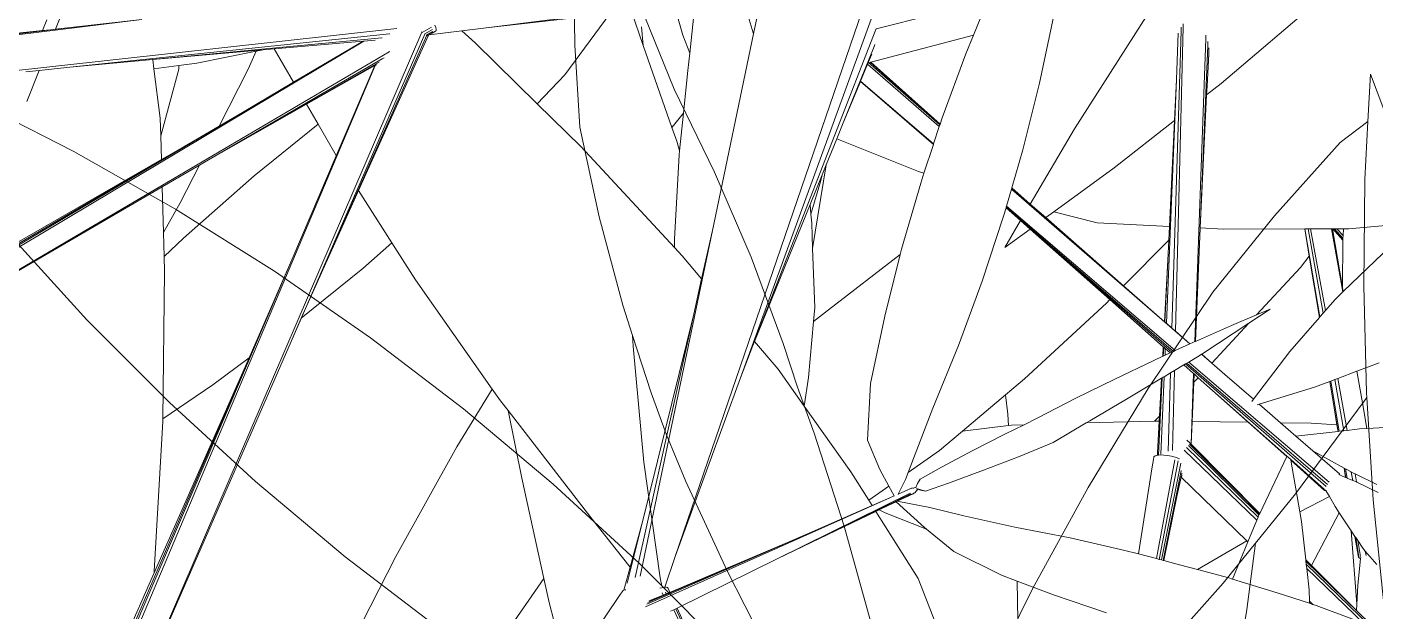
# Model space of a CAD drawing. Header units: millimetres. Extents: x 8 to 218431, y 13 to 56484.
# Drawn here: x 41467.5 to 41645.5, y 11475.6 to 11552.7 of the extents above; entities that cross this region are included whole.
import ezdxf

# ---------------------------------------------------------------- set-up
doc = ezdxf.new("R2010")
doc.units = ezdxf.units.MM
doc.header["$MEASUREMENT"] = 0
doc.layers.add('Edges', color=7, linetype='Continuous', lineweight=18)

# ---------------------------------------------------------------- blocks, each defined once
blk = doc.blocks.new('BAMBOOPLAN')
at = {"layer": 'Edges'}
for p, q in [((-1.2001, 12.8817), (-1.1753, 12.796)), ((-1.2001, 12.8817), (-1.1545, 12.8268)), ((-1.1753, 12.796), (-1.2122, 12.7413)), ((-1.1753, 12.796), (-1.1448, 12.6904)), ((-1.2122, 12.7413), (-1.2841, 12.5703)), ((-1.1448, 12.6904), (-1.0817, 12.5001)), ((-2.6898, 12.5903), (-2.6366, 12.4436)), ((-1.2841, 12.5703), (-1.3467, 12.3961)), ((-2.5293, 12.5373), (-2.4326, 12.4265)), ((-1.0817, 12.5001), (-1.011, 12.3112)), ((-2.6366, 12.4436), (-2.5775, 12.3004)), ((-2.4326, 12.4265), (-2.3097, 12.303)), ((-1.3467, 12.3961), (-1.4028, 12.1847)), ((-1.011, 12.3112), (-1.0076, 12.303)), ((-2.5775, 12.3004), (-2.4877, 12.1529)), ((-2.3097, 12.303), (-2.1917, 12.1742)), ((-1.01, 12.2949), (-1.0751, 12.0874)), ((-1.0076, 12.303), (-1.01, 12.2949)), ((-1.0076, 12.303), (-0.9329, 12.1242)), ((-1.4028, 12.1847), (-1.4492, 11.9711)), ((-2.1917, 12.1742), (-2.0815, 12.0402)), ((-2.4877, 12.1529), (-2.3914, 12.0096)), ((-0.9329, 12.1242), (-0.8475, 11.9396)), ((-1.0751, 12.0874), (-1.1162, 11.9745)), ((-2.0815, 12.0402), (-2.0293, 11.9708)), ((-2.3914, 12.0096), (-2.3554, 11.9617)), ((-3.6823, 11.9761), (-3.4647, 11.9458)), ((-2.3554, 11.9617), (-2.3478, 11.9429)), ((-2.3554, 11.9617), (-2.287, 11.8708)), ((-2.0293, 11.9708), (-1.971, 11.8994)), ((-1.4492, 11.9711), (-1.4858, 11.7558)), ((-1.1162, 11.9745), (-1.1494, 11.8832)), ((-1.1162, 11.9745), (-1.0908, 11.8513)), ((-3.4647, 11.9458), (-3.2482, 11.9056)), ((-2.3478, 11.9429), (-2.2568, 11.7425)), ((-3.2482, 11.9056), (-3.0336, 11.8556)), ((-1.971, 11.8994), (-1.8604, 11.752)), ((-1.1494, 11.8832), (-1.2329, 11.6828)), ((-3.0336, 11.8556), (-2.8212, 11.7958)), ((-2.287, 11.8708), (-2.2332, 11.8054)), ((-1.0908, 11.8513), (-1.0609, 11.6698)), ((-2.2332, 11.8054), (-2.1702, 11.734)), ((-2.8212, 11.7958), (-2.6117, 11.7264)), ((-3.531, 11.7596), (-3.338, 11.6539)), ((-1.8604, 11.752), (-1.756, 11.6006)), ((-1.4858, 11.7558), (-1.514, 11.535)), ((-2.6117, 11.7264), (-2.4055, 11.6476)), ((-2.2568, 11.7425), (-2.1566, 11.5461)), ((-2.1702, 11.734), (-2.0416, 11.5999)), ((-3.338, 11.6539), (-3.14, 11.5569)), ((-2.4055, 11.6476), (-2.2032, 11.5597)), ((-2.0416, 11.5999), (-1.9079, 11.4714)), ((-3.14, 11.5569), (-2.9377, 11.4689)), ((-2.2032, 11.5597), (-2.1492, 11.5332)), ((-2.1566, 11.5461), (-2.1492, 11.5332)), ((-2.1492, 11.5332), (-2.0053, 11.4627)), ((-2.9377, 11.4689), (-2.7316, 11.3901)), ((-2.7316, 11.3901), (-2.522, 11.3207)), ((4.0881, -3.3036), (4.2194, -3.0809)), ((3.8543, -3.4748), (3.9152, -3.2214)), ((3.9821, -3.2277), (3.9843, -3.2347)), ((3.9838, -3.2203), (3.9857, -3.2263)), ((3.9857, -3.2263), (4.159, -3.7733)), ((4.0331, -3.233), (4.0313, -3.2269)), ((4.0058, -3.3241), (3.9807, -3.2403)), ((3.9843, -3.2347), (4.1507, -3.77)), ((4.2, -3.7801), (4.0331, -3.233)), ((4.0409, -3.2442), (4.0387, -3.2368)), ((4.157, -3.6325), (4.0409, -3.2442)), ((4.0473, -3.2575), (4.0443, -3.2475)), ((4.0646, -3.3169), (4.0473, -3.2575)), ((4.0646, -3.3169), (4.0479, -3.2583)), ((3.6207, -3.3001), (3.439, -3.4184)), ((3.6207, -3.3001), (3.6166, -3.3696)), ((3.7479, -3.2855), (3.7639, -3.4146)), ((4.0693, -3.3329), (4.0881, -3.3036)), ((4.1379, -3.7647), (4.0058, -3.3241)), ((4.0275, -3.398), (4.0058, -3.3241)), ((4.0693, -3.3329), (4.0646, -3.3169)), ((3.4057, -4.483), (3.4026, -3.3439)), ((4.1398, -3.574), (4.0693, -3.3329)), ((3.4118, -4.1245), (3.4248, -3.3602)), ((3.4499, -3.4809), (3.6166, -3.3696)), ((3.6166, -3.3696), (3.6144, -3.4078)), ((3.6144, -3.4078), (3.6116, -3.5367)), ((3.9492, -3.5199), (4.0275, -3.398)), ((4.0838, -3.5902), (4.0275, -3.398)), ((2.7429, -3.6564), (3.2422, -3.4106)), ((3.439, -3.4199), (3.4143, -4.0593)), ((3.439, -3.4184), (3.4389, -3.4185)), ((3.4391, -3.4189), (3.439, -3.4199)), ((3.7639, -3.4146), (3.7752, -3.5441)), ((4.4054, -3.484), (4.5224, -3.4317)), ((3.2155, -3.4396), (3.2235, -3.5026)), ((3.4463, -3.4514), (3.4382, -3.606)), ((3.4466, -3.4471), (3.4463, -3.4514)), ((3.2032, -3.4745), (3.222, -3.5014)), ((3.4457, -3.4836), (3.4455, -3.4868)), ((3.4468, -3.4663), (3.4457, -3.4836)), ((3.6118, -3.5506), (3.4463, -3.4832)), ((3.4481, -3.4822), (3.4488, -3.4817)), ((3.4488, -3.4817), (3.4499, -3.4809)), ((3.4488, -3.4817), (3.6118, -3.5494)), ((3.4499, -3.4809), (3.6118, -3.5491)), ((3.8218, -3.6361), (3.8543, -3.4748)), ((4.3955, -3.4874), (4.4054, -3.484)), ((4.5005, -3.47), (4.4338, -3.5995)), ((3.0982, -3.5484), (3.0667, -3.5035)), ((3.1216, -3.5768), (3.1012, -3.4886)), ((3.222, -3.5014), (3.2235, -3.5026)), ((3.2235, -3.5026), (3.2712, -3.8791)), ((3.4455, -3.4868), (3.4434, -3.5214)), ((3.6119, -3.5537), (3.4455, -3.4868)), ((4.3271, -3.5112), (4.3329, -3.5092)), ((4.3329, -3.5092), (4.337, -3.5077)), ((4.3329, -3.5092), (4.4114, -3.6503)), ((4.337, -3.5077), (4.3746, -3.4947)), ((4.337, -3.5077), (4.4138, -3.6443)), ((4.3746, -3.4947), (4.3759, -3.4942)), ((4.4334, -3.6004), (4.3746, -3.4947)), ((4.3759, -3.4942), (4.3766, -3.494)), ((4.4301, -3.5926), (4.3759, -3.4942)), ((4.3766, -3.494), (4.3778, -3.4936)), ((4.4016, -3.5081), (4.3766, -3.494)), ((4.3778, -3.4936), (4.3796, -3.493)), ((4.3778, -3.4936), (4.4011, -3.5065)), ((4.3796, -3.493), (4.3838, -3.4915)), ((4.3796, -3.493), (4.4004, -3.5044)), ((4.3838, -3.4915), (4.3955, -3.4874)), ((4.3838, -3.4915), (4.3991, -3.4998)), ((4.3991, -3.4998), (4.3955, -3.4874)), ((4.4004, -3.5044), (4.3991, -3.4998)), ((4.4004, -3.5046), (4.4004, -3.5044)), ((4.4011, -3.5065), (4.4004, -3.5046)), ((4.4016, -3.5081), (4.4011, -3.5065)), ((4.4301, -3.5926), (4.4016, -3.5081)), ((3.4434, -3.5217), (3.4382, -3.606)), ((3.4434, -3.5214), (3.6124, -3.588)), ((3.4434, -3.5214), (3.4434, -3.5217)), ((3.4434, -3.5217), (3.6124, -3.5891)), ((3.8686, -3.6354), (3.9492, -3.5199)), ((4.1813, -3.562), (4.3267, -3.5114)), ((4.3267, -3.5114), (4.3271, -3.5112)), ((4.3515, -3.5572), (4.3267, -3.5114)), ((4.4079, -3.6591), (4.3271, -3.5112)), ((2.7429, -3.6564), (2.9549, -3.5558)), ((2.9119, -3.6919), (2.9549, -3.5558)), ((3.0341, -3.5916), (2.9919, -3.5382)), ((3.0341, -3.5916), (3.0193, -3.5595)), ((3.1216, -3.5768), (3.0982, -3.5484)), ((3.6116, -3.5367), (3.6118, -3.5491)), ((3.6118, -3.5491), (3.6118, -3.5494)), ((3.6118, -3.5494), (3.6118, -3.5506)), ((3.6118, -3.5506), (3.6119, -3.5537)), ((3.6119, -3.5537), (3.6124, -3.588)), ((3.7752, -3.5441), (3.779, -3.6186)), ((4.343, -3.5829), (4.3515, -3.5572)), ((4.4073, -3.6604), (4.3515, -3.5572)), ((3.129, -3.6085), (3.1216, -3.5768)), ((4.1398, -3.574), (4.1813, -3.562)), ((4.157, -3.6325), (4.1398, -3.574)), ((4.2937, -3.6945), (4.343, -3.5829)), ((3.1356, -3.7202), (3.0341, -3.5916)), ((3.1474, -3.6873), (3.129, -3.6085)), ((3.4382, -3.606), (3.4365, -3.6387)), ((3.6124, -3.588), (3.6124, -3.5891)), ((3.6124, -3.5891), (3.6132, -3.6463)), ((3.9529, -3.6281), (4.0838, -3.5902)), ((4.0911, -3.615), (4.0838, -3.5902)), ((4.4334, -3.6004), (4.4241, -3.6185)), ((4.4338, -3.5995), (4.4301, -3.5926)), ((4.4338, -3.5995), (4.4334, -3.6004)), ((3.779, -3.6186), (3.7791, -3.621)), ((3.8218, -3.6361), (3.779, -3.6186)), ((4.1924, -3.7873), (3.7791, -3.621)), ((3.7791, -3.621), (3.7809, -3.6544)), ((3.8579, -3.6507), (3.8218, -3.6361)), ((3.8579, -3.6507), (3.8686, -3.6354)), ((3.8686, -3.6354), (3.9529, -3.6281)), ((4.0386, -3.7243), (4.0911, -3.615)), ((4.1017, -3.6511), (4.0911, -3.615)), ((4.2009, -3.7793), (4.157, -3.6325)), ((4.4241, -3.6185), (4.4138, -3.6443)), ((2.7014, -3.6769), (2.7429, -3.6564)), ((3.4365, -3.6387), (3.4337, -3.6914)), ((3.4365, -3.6387), (3.6024, -3.6465)), ((3.6024, -3.6465), (3.6132, -3.6463)), ((3.6132, -3.6463), (3.6135, -3.6661)), ((3.7809, -3.6544), (4.1707, -3.808)), ((3.7809, -3.6544), (3.781, -3.6564)), ((3.781, -3.6564), (4.1678, -3.8107)), ((3.781, -3.6564), (3.781, -3.6571)), ((3.781, -3.6571), (4.1657, -3.8128)), ((3.781, -3.6571), (3.781, -3.6575)), ((3.8147, -3.6715), (3.781, -3.6575)), ((3.781, -3.6575), (3.7818, -3.6738)), ((4.0386, -3.7243), (3.8579, -3.6507)), ((4.1338, -3.7631), (4.1017, -3.6511)), ((4.1346, -3.7634), (4.1017, -3.6511)), ((4.4073, -3.6604), (4.3759, -3.7394)), ((4.4079, -3.6591), (4.4073, -3.6604)), ((4.4114, -3.6503), (4.4079, -3.6591)), ((4.4138, -3.6443), (4.4114, -3.6503)), ((2.6455, -3.7044), (2.7014, -3.6769)), ((2.653, -3.6873), (2.6499, -3.6833)), ((2.6549, -3.6906), (2.653, -3.6873)), ((2.7327, -3.6902), (2.7014, -3.6769)), ((3.1356, -3.7202), (3.1474, -3.6873)), ((3.1638, -3.7572), (3.1474, -3.6873)), ((3.6135, -3.6661), (3.6202, -3.7957)), ((3.7818, -3.6738), (3.7838, -3.8032)), ((3.8031, -3.7292), (3.8147, -3.6715)), ((3.8031, -3.7292), (3.837, -3.6807)), ((3.837, -3.6807), (3.8147, -3.6715)), ((4.0228, -3.7574), (3.837, -3.6807)), ((4.3146, -3.6757), (4.285, -3.7142)), ((4.3146, -3.6757), (4.2937, -3.6945)), ((1.3179, -4.3126), (2.584, -3.7127)), ((2.5111, -5.3102), (2.6311, -3.704)), ((2.584, -3.7127), (2.5841, -3.7127)), ((2.5879, -4.336), (2.6375, -3.7058)), ((2.642, -3.7063), (2.6, -4.1953)), ((2.6154, -4.0253), (2.6445, -3.7054)), ((2.6311, -3.704), (2.6311, -3.7035)), ((2.6316, -3.7046), (2.6317, -3.7045)), ((2.6317, -3.7045), (2.6451, -3.6888)), ((2.6372, -3.7057), (2.6375, -3.7053)), ((2.6375, -3.7053), (2.6483, -3.6928)), ((2.6375, -3.7058), (2.6376, -3.7053)), ((2.6409, -3.7066), (2.6408, -3.7068)), ((2.6502, -3.6961), (2.6409, -3.7066)), ((2.6421, -3.7061), (2.642, -3.7063)), ((2.6442, -3.7057), (2.6433, -3.7068)), ((2.6442, -3.7057), (2.6445, -3.7054)), ((2.6507, -3.6984), (2.6445, -3.7054)), ((2.6455, -3.7044), (2.6445, -3.7054)), ((2.6498, -3.6995), (2.6455, -3.7044)), ((2.6498, -3.6995), (2.6545, -3.694)), ((2.6545, -3.694), (2.6554, -3.6929)), ((2.6554, -3.6929), (2.6549, -3.6906)), ((2.8803, -3.7606), (2.7327, -3.6902)), ((2.8803, -3.7606), (2.9119, -3.6919)), ((3.4326, -3.7121), (3.4294, -3.7721)), ((3.4337, -3.6914), (3.4326, -3.7121)), ((3.4338, -3.7227), (3.4326, -3.7121)), ((3.4611, -3.8493), (3.4337, -3.6914)), ((4.2937, -3.6945), (4.2556, -3.7286)), ((4.5421, -3.7046), (4.5074, -3.7331)), ((2.0249, -3.983), (2.5743, -3.7268)), ((2.5632, -3.7386), (2.1304, -3.9351)), ((2.5638, -3.7383), (2.5632, -3.7386)), ((2.5743, -3.7268), (2.5748, -3.7266)), ((3.1526, -3.7416), (3.1356, -3.7202)), ((3.4369, -3.789), (3.4338, -3.7227)), ((4.1338, -3.7631), (4.0386, -3.7243)), ((4.2556, -3.7286), (4.2009, -3.7793)), ((4.2202, -3.7982), (4.285, -3.7142)), ((4.2436, -3.8078), (4.285, -3.7142)), ((4.5072, -3.7333), (4.4776, -3.7577)), ((4.5074, -3.7331), (4.5072, -3.7333)), ((4.5364, -3.7859), (4.5072, -3.7333)), ((4.5364, -3.7859), (4.5074, -3.7331)), ((2.5327, -3.7556), (1.5861, -4.8791)), ((1.8447, -4.625), (2.5849, -3.7592)), ((2.5318, -3.7561), (2.3781, -3.8246)), ((2.5318, -3.7561), (2.4331, -3.8722)), ((2.5327, -3.7556), (2.5318, -3.7561)), ((2.5527, -3.7467), (2.5327, -3.7556)), ((2.5849, -3.7592), (2.5858, -3.7582)), ((2.9855, -3.8107), (2.8803, -3.7606)), ((3.1638, -3.7572), (3.1526, -3.7416)), ((3.1655, -3.7644), (3.1638, -3.7572)), ((4.0187, -3.7658), (4.0228, -3.7574)), ((4.1469, -3.8087), (4.0228, -3.7574)), ((4.1346, -3.7634), (4.1338, -3.7631)), ((4.1379, -3.7647), (4.1346, -3.7634)), ((4.3759, -3.7394), (4.3401, -3.8467)), ((4.4732, -3.7614), (4.4667, -3.7667)), ((4.4776, -3.7577), (4.4732, -3.7614)), ((4.4732, -3.7614), (4.5209, -3.8472)), ((4.4776, -3.7577), (4.5264, -3.8446)), ((2.3233, -4.0699), (2.5767, -3.7759)), ((2.5724, -3.785), (2.393, -3.9902)), ((2.57, -3.7897), (2.5681, -3.7919)), ((2.5735, -3.7838), (2.5724, -3.785)), ((2.5767, -3.7759), (2.5775, -3.7749)), ((2.5775, -3.7749), (2.5792, -3.773)), ((3.2089, -3.9178), (3.1655, -3.7644)), ((3.4294, -3.7721), (3.4148, -4.0508)), ((3.4369, -3.789), (3.4294, -3.7721)), ((3.4439, -3.8049), (3.4369, -3.789)), ((3.9193, -3.951), (4.0187, -3.7658)), ((4.1507, -3.77), (4.1379, -3.7647)), ((4.159, -3.7733), (4.1507, -3.77)), ((4.1926, -3.787), (4.159, -3.7733)), ((4.1924, -3.7873), (4.1707, -3.808)), ((4.1926, -3.787), (4.1924, -3.7873)), ((4.1968, -3.783), (4.1926, -3.787)), ((4.2, -3.7801), (4.1968, -3.783)), ((4.2009, -3.7793), (4.2, -3.7801)), ((4.4417, -3.7873), (4.3533, -3.852)), ((4.4654, -3.7678), (4.4417, -3.7873)), ((4.4667, -3.7667), (4.4654, -3.7678)), ((4.4895, -3.8122), (4.4654, -3.7678)), ((4.5128, -3.851), (4.4667, -3.7667)), ((4.5605, -3.8293), (4.5364, -3.7859)), ((4.6701, -3.7848), (4.5605, -3.8293)), ((2.5681, -3.7919), (2.4334, -5.7873)), ((2.5676, -3.7924), (2.4695, -3.9036)), ((2.5676, -3.7924), (2.5544, -3.9769)), ((2.5681, -3.7919), (2.5676, -3.7924)), ((3.2139, -3.9327), (2.9855, -3.8107)), ((3.4611, -3.8493), (3.4439, -3.8049)), ((3.527, -3.9488), (3.6211, -3.8061)), ((3.6202, -3.7957), (3.6211, -3.8061)), ((3.6211, -3.8061), (3.6315, -3.9253)), ((3.7838, -3.8032), (3.781, -3.9321)), ((4.1518, -3.826), (4.1469, -3.8087)), ((4.148, -3.8092), (4.1469, -3.8087)), ((4.1527, -3.8252), (4.148, -3.8092)), ((4.1516, -3.8107), (4.148, -3.8092)), ((4.1553, -3.8227), (4.1516, -3.8107)), ((4.163, -3.8154), (4.1516, -3.8107)), ((4.1657, -3.8128), (4.163, -3.8154)), ((4.1678, -3.8107), (4.1657, -3.8128)), ((4.1707, -3.808), (4.1678, -3.8107)), ((4.2179, -3.8012), (4.2018, -3.8203)), ((4.22, -3.7984), (4.2179, -3.8012)), ((4.2202, -3.7982), (4.22, -3.7984)), ((4.2739, -3.8201), (4.22, -3.7984)), ((4.2436, -3.8078), (4.2202, -3.7982)), ((4.2739, -3.8201), (4.2436, -3.8078)), ((4.5047, -3.8407), (4.4895, -3.8122)), ((4.5109, -3.8519), (4.4895, -3.8122)), ((2.3589, -3.8332), (2.1679, -3.9184)), ((2.2487, -3.8975), (2.3473, -3.8399)), ((2.3438, -3.8772), (2.3473, -3.8399)), ((2.3473, -3.8399), (2.3589, -3.8332)), ((2.3781, -3.8246), (2.3589, -3.8332)), ((2.4331, -3.8722), (2.3781, -3.8246)), ((4.1383, -3.8389), (4.0803, -3.8961)), ((4.1518, -3.826), (4.1383, -3.8389)), ((4.1527, -3.8252), (4.1518, -3.826)), ((4.1553, -3.8227), (4.1527, -3.8252)), ((4.163, -3.8154), (4.1553, -3.8227)), ((4.1948, -3.8285), (4.1815, -3.8444)), ((4.1973, -3.8256), (4.1948, -3.8285)), ((4.2176, -3.8379), (4.1948, -3.8285)), ((4.1993, -3.8233), (4.1973, -3.8256)), ((4.1973, -3.8256), (4.5232, -3.9575)), ((4.2018, -3.8203), (4.1993, -3.8233)), ((4.1993, -3.8233), (4.5244, -3.953)), ((4.2018, -3.8203), (4.5261, -3.9481)), ((4.2565, -3.9655), (4.2176, -3.8379)), ((4.2185, -3.8383), (4.2176, -3.8379)), ((4.223, -3.8533), (4.2185, -3.8383)), ((4.2283, -3.8424), (4.2185, -3.8383)), ((4.3401, -3.8467), (4.2739, -3.8201)), ((4.5047, -3.8407), (4.4577, -3.8538)), ((4.5108, -3.852), (4.5047, -3.8407)), ((4.5477, -3.8344), (4.5264, -3.8446)), ((4.5605, -3.8293), (4.5477, -3.8344)), ((2.1238, -3.8535), (1.0004, -4.402)), ((1.9756, -3.9244), (1.9787, -3.8532)), ((2.1238, -3.8535), (1.9962, -3.9147)), ((3.5011, -3.953), (3.4611, -3.8493)), ((4.1633, -3.866), (4.1135, -3.9248)), ((4.1643, -3.8647), (4.1633, -3.866)), ((4.1829, -3.9346), (4.1633, -3.866)), ((4.1657, -3.8631), (4.1643, -3.8647)), ((4.2053, -4.0047), (4.1643, -3.8647)), ((4.1669, -3.8616), (4.1657, -3.8631)), ((4.1759, -3.851), (4.1669, -3.8616)), ((4.209, -4.0019), (4.1669, -3.8616)), ((4.1815, -3.8444), (4.1759, -3.851)), ((4.1759, -3.851), (4.2197, -3.9917)), ((4.1815, -3.8444), (4.2269, -3.988)), ((4.223, -3.8533), (4.2276, -3.844)), ((4.2441, -3.924), (4.223, -3.8533)), ((4.2276, -3.844), (4.2283, -3.8424)), ((4.2616, -3.8561), (4.2283, -3.8424)), ((4.3448, -3.8909), (4.2616, -3.8561)), ((4.4349, -3.9277), (4.2616, -3.8561)), ((4.3401, -3.8467), (4.3384, -3.8517)), ((4.3533, -3.852), (4.3503, -3.8543)), ((4.4026, -3.8719), (4.3533, -3.852)), ((4.4577, -3.8538), (4.4026, -3.8719)), ((4.5108, -3.852), (4.4384, -3.8863)), ((4.5109, -3.8519), (4.5108, -3.852)), ((4.5128, -3.851), (4.5109, -3.8519)), ((4.5209, -3.8472), (4.5128, -3.851)), ((4.5264, -3.8446), (4.5209, -3.8472)), ((2.3273, -3.9962), (2.3438, -3.8772)), ((2.4331, -3.8722), (2.3606, -3.9574)), ((3.2712, -3.8791), (3.2818, -3.9718)), ((3.2712, -3.8791), (3.355, -4.5397)), ((4.3448, -3.8909), (4.2441, -3.924)), ((4.4348, -3.9285), (4.3448, -3.8909)), ((4.4384, -3.8863), (4.4026, -3.8719)), ((4.4776, -3.902), (4.4384, -3.8863)), ((1.9962, -3.9147), (0.993, -4.396)), ((1.9533, -3.9348), (1.9544, -3.9131)), ((1.9756, -3.9244), (1.9962, -3.9147)), ((2.1758, -3.9345), (2.2182, -3.913)), ((2.2182, -3.913), (2.2487, -3.8975)), ((2.22, -3.9194), (2.2182, -3.913)), ((2.4695, -3.9036), (2.393, -3.9902)), ((2.5023, -3.9319), (2.4695, -3.9036)), ((4.0803, -3.8961), (4.0228, -3.9544)), ((4.5439, -3.9137), (4.4776, -3.902)), ((4.5396, -3.927), (4.4776, -3.902)), ((4.5523, -3.9294), (4.5439, -3.9137)), ((4.5444, -3.9138), (4.5439, -3.9137)), ((4.5529, -3.9294), (4.5444, -3.9138)), ((4.5474, -3.9143), (4.5444, -3.9138)), ((4.5557, -3.9296), (4.5474, -3.9143)), ((4.5588, -3.9163), (4.5474, -3.9143)), ((4.5594, -3.9164), (4.5588, -3.9163)), ((4.5594, -3.9164), (4.5672, -3.9303)), ((4.5673, -3.9173), (4.5594, -3.9164)), ((1.739, -4.0349), (1.9533, -3.9348)), ((1.9533, -3.9348), (1.9672, -3.9282)), ((1.9672, -3.9282), (1.9756, -3.9244)), ((2.1304, -3.9351), (2.0249, -3.983)), ((2.1679, -3.9184), (2.1304, -3.9351)), ((2.1758, -3.9345), (2.1679, -3.9184)), ((2.2172, -4.0184), (2.1758, -3.9345)), ((2.2289, -4.0493), (2.22, -3.9194)), ((2.4202, -4.0636), (2.5023, -3.9319)), ((2.5541, -3.9766), (2.5023, -3.9319)), ((3.2139, -3.9327), (3.2089, -3.9178)), ((3.2327, -3.9427), (3.2139, -3.9327)), ((3.6315, -3.9253), (3.6475, -4.0544)), ((3.781, -3.9321), (3.7735, -4.0601)), ((4.1135, -3.9248), (4.0614, -3.9861)), ((4.1769, -3.9468), (4.1829, -3.9346)), ((4.1855, -3.9435), (4.1829, -3.9346)), ((4.2565, -3.9655), (4.2441, -3.924)), ((4.4214, -4.0464), (4.4348, -3.9285)), ((4.4348, -3.9285), (4.4349, -3.9277)), ((4.4436, -3.9313), (4.4349, -3.9277)), ((4.5226, -3.9639), (4.4436, -3.9313)), ((4.4442, -3.9324), (4.4436, -3.9313)), ((4.5231, -3.9654), (4.4442, -3.9324)), ((4.4918, -4.0188), (4.4442, -3.9324)), ((4.5403, -3.9286), (4.539, -3.9285)), ((4.5396, -3.927), (4.5403, -3.9286)), ((4.5523, -3.9294), (4.5403, -3.9286)), ((4.5529, -3.9294), (4.5523, -3.9294)), ((4.5557, -3.9296), (4.5529, -3.9294)), ((4.5672, -3.9303), (4.5557, -3.9296)), ((4.5748, -3.9308), (4.5672, -3.9303)), ((4.5673, -3.9173), (4.5748, -3.9308)), ((4.6124, -3.9226), (4.5673, -3.9173)), ((4.5755, -3.9308), (4.5748, -3.9308)), ((4.6201, -3.9365), (4.5755, -3.9308)), ((2.3606, -3.9574), (1.5807, -4.875)), ((2.3606, -3.9574), (2.3273, -3.9962)), ((3.2818, -3.9718), (3.2327, -3.9427)), ((3.5076, -3.9792), (3.5011, -3.953)), ((3.5076, -3.9792), (3.527, -3.9488)), ((3.8952, -3.9913), (3.9193, -3.951)), ((4.0228, -3.9544), (3.9661, -4.0137)), ((4.1769, -3.9468), (4.0564, -3.992)), ((4.1855, -3.9435), (4.1769, -3.9468)), ((4.2021, -4.0014), (4.1855, -3.9435)), ((4.2465, -3.9609), (4.2468, -3.9609)), ((4.254, -3.9643), (4.2468, -3.9609)), ((4.2537, -3.966), (4.4213, -4.0472)), ((4.254, -3.9643), (4.2565, -3.9655)), ((4.2565, -3.9655), (4.4214, -4.0464)), ((4.5231, -3.9654), (4.5243, -3.9656)), ((4.5243, -3.9656), (4.5256, -3.9649)), ((4.5256, -3.9649), (4.5245, -3.964)), ((4.5352, -3.9732), (4.5256, -3.9649)), ((1.9719, -4.0077), (2.0249, -3.983)), ((2.393, -3.9902), (2.3233, -4.0699)), ((2.5544, -3.9769), (2.5394, -4.1856)), ((2.5544, -3.9769), (2.5541, -3.9766)), ((3.2818, -3.9718), (3.2895, -4.0392)), ((3.5329, -4.0819), (3.5076, -3.9792)), ((3.8406, -4.0827), (3.8952, -3.9913)), ((3.911, -4.0249), (3.8952, -3.9913)), ((4.0564, -3.992), (4.0096, -4.047)), ((4.0614, -3.9861), (4.0564, -3.992)), ((4.2353, -3.9876), (4.2353, -3.9877)), ((4.2353, -3.9877), (4.2354, -3.988)), ((4.4204, -4.0603), (4.2479, -3.9799)), ((4.4208, -4.0542), (4.2505, -3.974)), ((4.4211, -4.0495), (4.2525, -3.9693)), ((4.4918, -4.0188), (4.5352, -3.9732)), ((4.5521, -3.9879), (4.5352, -3.9732)), ((4.563, -3.9963), (4.5521, -3.9879)), ((1.9489, -4.0184), (1.9719, -4.0077)), ((1.9691, -4.0705), (1.9719, -4.0077)), ((2.2289, -4.0493), (2.2172, -4.0184)), ((2.3273, -3.9962), (2.2884, -4.0416)), ((3.9661, -4.0137), (3.9466, -4.0333)), ((4.1996, -4.0081), (4.198, -4.0104)), ((4.1987, -4.0155), (4.198, -4.0104)), ((4.1987, -4.0155), (4.2012, -4.0294)), ((4.203, -4.0058), (4.1996, -4.0081)), ((4.2033, -4.0056), (4.2021, -4.0014)), ((4.2033, -4.0056), (4.203, -4.0058)), ((4.2053, -4.0047), (4.2033, -4.0056)), ((4.208, -4.0035), (4.2053, -4.0047)), ((4.2143, -4.0015), (4.208, -4.0035)), ((4.2215, -3.9998), (4.2143, -4.0015)), ((4.229, -3.9987), (4.2215, -3.9998)), ((4.2363, -3.9981), (4.229, -3.9987)), ((4.2401, -3.9982), (4.2363, -3.9981)), ((4.2653, -4.1907), (4.237, -4.0032)), ((4.243, -3.9982), (4.2401, -3.9982)), ((4.2449, -3.9984), (4.243, -3.9982)), ((4.2707, -4.1903), (4.2438, -4.0032)), ((4.2751, -4.19), (4.2496, -4.0055)), ((4.2553, -4.0188), (4.2552, -4.0181)), ((4.5457, -4.1074), (4.563, -3.9963)), ((4.5953, -4.021), (4.563, -3.9963)), ((2.2884, -4.0416), (1.5758, -4.8718)), ((2.2448, -4.0916), (2.2884, -4.0416)), ((2.6154, -4.0253), (2.6, -4.1953)), ((2.7071, -4.0981), (2.6154, -4.0253)), ((3.3256, -4.4392), (3.2895, -4.0392)), ((3.2895, -4.0392), (3.3471, -4.5449)), ((3.919, -4.0442), (3.911, -4.0249)), ((3.9466, -4.0333), (3.9182, -4.0618)), ((3.9245, -4.0416), (3.919, -4.0442)), ((3.9466, -4.0333), (3.9245, -4.0416)), ((4.2012, -4.0294), (4.23, -4.1934)), ((4.2012, -4.0294), (4.2304, -4.1933)), ((4.2782, -4.1898), (4.2553, -4.0188)), ((4.2578, -4.0229), (4.2579, -4.0238)), ((4.2579, -4.0238), (4.2582, -4.0259)), ((4.2584, -4.027), (4.2586, -4.0286)), ((4.2585, -4.0273), (4.2586, -4.0286)), ((4.2587, -4.029), (4.2586, -4.0286)), ((4.2587, -4.029), (4.2587, -4.0291)), ((4.2587, -4.0297), (4.2587, -4.0291)), ((4.2588, -4.0296), (4.2587, -4.0297)), ((4.2587, -4.0297), (4.2635, -4.0671)), ((4.2598, -4.0265), (4.2588, -4.0296)), ((4.2588, -4.0296), (4.2589, -4.0303)), ((4.2589, -4.0303), (4.4154, -4.1032)), ((4.2589, -4.0303), (4.2635, -4.0671)), ((4.5008, -4.035), (4.4918, -4.0188)), ((4.5322, -4.1008), (4.5008, -4.035)), ((4.6506, -4.1487), (4.5953, -4.021)), ((4.6056, -4.0289), (4.5953, -4.021)), ((4.6244, -4.0639), (4.6056, -4.0289)), ((4.6075, -4.0303), (4.6056, -4.0289)), ((4.6252, -4.0631), (4.6075, -4.0303)), ((4.6131, -4.0346), (4.6075, -4.0303)), ((4.6278, -4.0615), (4.6131, -4.0346)), ((4.6265, -4.0449), (4.6131, -4.0346)), ((2.2448, -4.0916), (2.2289, -4.0493)), ((2.3326, -4.2179), (2.4202, -4.0636)), ((3.4143, -4.0593), (3.4118, -4.1245)), ((3.4148, -4.0508), (3.4143, -4.0593)), ((3.4737, -4.0858), (3.4148, -4.0508)), ((3.6475, -4.0544), (3.6767, -4.1572)), ((3.7735, -4.0601), (3.7699, -4.1615)), ((3.919, -4.0442), (3.8406, -4.0827)), ((3.9182, -4.0618), (3.8713, -4.1106)), ((4.0096, -4.047), (3.9564, -4.0938)), ((4.2635, -4.0671), (4.2793, -4.1897)), ((4.418, -4.1044), (4.4204, -4.0603)), ((4.4204, -4.0603), (4.4208, -4.0542)), ((4.4208, -4.0542), (4.4209, -4.0509)), ((4.4209, -4.0509), (4.4211, -4.0495)), ((4.4211, -4.0495), (4.4213, -4.0472)), ((4.4213, -4.0472), (4.4214, -4.0464)), ((4.6244, -4.0639), (4.6293, -4.0651)), ((4.6331, -4.0488), (4.6265, -4.0449)), ((4.6293, -4.0651), (4.6288, -4.0631)), ((4.6407, -4.1141), (4.6293, -4.0651)), ((4.6331, -4.0488), (4.6371, -4.0561)), ((4.6617, -4.0658), (4.6331, -4.0488)), ((1.9869, -4.3877), (2.2448, -4.0916)), ((2.263, -4.1397), (2.316, -4.0783)), ((2.3052, -4.1571), (2.316, -4.0783)), ((2.316, -4.0783), (2.3233, -4.0699)), ((3.543, -4.1354), (3.4737, -4.0858)), ((3.543, -4.1354), (3.5329, -4.0819)), ((3.8115, -4.1315), (3.8406, -4.0827)), ((3.9564, -4.0938), (3.9025, -4.1396)), ((2.671, -4.1616), (2.7071, -4.0981)), ((2.7721, -4.1497), (2.7071, -4.0981)), ((3.8713, -4.1106), (3.8255, -4.1601)), ((4.3453, -4.1849), (4.4154, -4.1032)), ((4.4137, -4.1805), (4.418, -4.1044)), ((4.4154, -4.1032), (4.418, -4.1044)), ((4.5322, -4.1008), (4.5457, -4.1074)), ((4.5324, -4.101), (4.5322, -4.1008)), ((4.5324, -4.101), (4.57, -4.1193)), ((4.5333, -4.1029), (4.5324, -4.101)), ((4.6894, -4.1771), (4.5333, -4.1029)), ((4.5359, -4.1084), (4.5333, -4.1029)), ((4.6887, -4.1803), (4.5359, -4.1084)), ((4.5395, -4.1158), (4.5359, -4.1084)), ((4.6758, -4.1794), (4.5395, -4.1158)), ((4.557, -4.1524), (4.5395, -4.1158)), ((4.5457, -4.1074), (4.57, -4.1193)), ((4.57, -4.1193), (4.6539, -4.1599)), ((4.6506, -4.1487), (4.6407, -4.1141)), ((1.993, -4.453), (2.263, -4.1397)), ((2.2935, -4.2203), (2.263, -4.1397)), ((3.4057, -4.483), (3.4118, -4.1245)), ((3.6667, -4.224), (3.543, -4.1354)), ((3.7693, -4.1901), (3.8115, -4.1315)), ((3.9025, -4.1396), (3.8481, -4.1842)), ((2.2935, -4.2203), (2.3052, -4.1571)), ((2.592, -4.2882), (2.671, -4.1616)), ((2.9762, -4.2972), (2.7721, -4.1497)), ((3.6767, -4.1572), (3.7171, -4.2017)), ((3.7699, -4.1615), (3.7693, -4.1901)), ((3.8255, -4.1601), (3.7951, -4.1943)), ((4.5643, -4.1725), (4.557, -4.1524)), ((4.6539, -4.1599), (4.6506, -4.1487)), ((4.6539, -4.1599), (4.6894, -4.1771)), ((2.5394, -4.1856), (2.4244, -5.7871)), ((2.5394, -4.1856), (2.5281, -4.3331)), ((2.6, -4.1953), (2.592, -4.2882)), ((3.7693, -4.1901), (3.769, -4.204)), ((3.7951, -4.1943), (3.7927, -4.204)), ((3.8481, -4.1842), (3.8118, -4.2122)), ((4.2039, -4.1953), (4.0983, -4.2068)), ((4.23, -4.1934), (4.2039, -4.1953)), ((4.2304, -4.1933), (4.23, -4.1934)), ((4.2653, -4.1907), (4.2304, -4.1933)), ((4.2707, -4.1903), (4.2653, -4.1907)), ((4.2751, -4.19), (4.2707, -4.1903)), ((4.2782, -4.1898), (4.2751, -4.19)), ((4.2793, -4.1897), (4.2782, -4.1898)), ((4.3099, -4.1874), (4.2793, -4.1897)), ((4.3453, -4.1849), (4.3099, -4.1874)), ((4.4059, -4.1807), (4.3453, -4.1849)), ((4.4137, -4.1805), (4.4059, -4.1807)), ((4.5017, -4.1776), (4.4137, -4.1805)), ((4.5657, -4.1762), (4.5017, -4.1776)), ((4.5643, -4.1725), (4.5721, -4.1761)), ((4.5643, -4.1726), (4.5643, -4.1725)), ((4.5643, -4.1726), (4.5719, -4.1761)), ((4.5657, -4.1762), (4.5643, -4.1726)), ((4.5719, -4.1761), (4.5657, -4.1762)), ((4.5721, -4.1761), (4.5719, -4.1761)), ((4.5791, -4.176), (4.5721, -4.1761)), ((4.656, -4.1779), (4.5791, -4.176)), ((2.3096, -4.2628), (2.2935, -4.2203)), ((2.3096, -4.2628), (2.3326, -4.2179)), ((3.7171, -4.2017), (3.7433, -4.2261)), ((3.769, -4.204), (3.765, -4.2345)), ((3.7848, -4.216), (3.765, -4.2345)), ((3.7831, -4.2179), (3.7832, -4.2179)), ((3.7859, -4.2154), (3.7832, -4.2179)), ((3.7862, -4.2151), (3.7848, -4.216)), ((3.7862, -4.2151), (3.7923, -4.2117)), ((3.7887, -4.2149), (3.7893, -4.2144)), ((3.7923, -4.2117), (3.7922, -4.2128)), ((3.7927, -4.204), (3.7923, -4.2117)), ((3.7923, -4.2117), (3.7925, -4.2116)), ((3.7925, -4.2234), (3.7934, -4.222)), ((3.7934, -4.222), (3.7969, -4.2139)), ((3.8118, -4.2122), (3.794, -4.2136)), ((3.7969, -4.2139), (3.794, -4.2138)), ((3.802, -4.2139), (3.7969, -4.2139)), ((3.8118, -4.2122), (3.802, -4.2139)), ((3.9934, -4.2218), (3.8952, -4.233)), ((4.0983, -4.2068), (3.9934, -4.2218)), ((3.7523, -4.2463), (3.3833, -4.591)), ((3.5886, -4.4246), (3.7854, -4.2259)), ((3.6277, -4.3856), (3.7869, -4.2262)), ((3.7163, -4.2637), (3.6667, -4.224)), ((3.7163, -4.2637), (3.7433, -4.2261)), ((3.7523, -4.2463), (3.7255, -4.271)), ((3.7433, -4.2261), (3.7586, -4.2404)), ((3.7586, -4.2404), (3.7523, -4.2463)), ((3.7586, -4.2404), (3.7591, -4.2408)), ((3.765, -4.2345), (3.7649, -4.2349)), ((3.7649, -4.2349), (3.7649, -4.2352)), ((3.79, -4.2255), (3.7672, -4.2479)), ((3.7914, -4.2246), (3.7674, -4.2479)), ((3.8297, -4.239), (3.7674, -4.2479)), ((3.7914, -4.2246), (3.7925, -4.2234)), ((3.8952, -4.233), (3.8297, -4.239)), ((2.3196, -4.2894), (2.3096, -4.2628)), ((3.7255, -4.271), (3.6263, -4.3625)), ((3.7255, -4.271), (3.7163, -4.2637)), ((3.7549, -4.2601), (3.7404, -4.2744)), ((3.7659, -4.2492), (3.7549, -4.2601)), ((3.766, -4.2493), (3.7549, -4.2601)), ((3.7672, -4.2479), (3.7659, -4.2492)), ((3.766, -4.2493), (3.7659, -4.2492)), ((3.832, -4.2778), (3.766, -4.2493)), ((3.7674, -4.2479), (3.7672, -4.2479)), ((2.407, -4.553), (2.3196, -4.2894)), ((2.592, -4.2882), (2.5879, -4.336)), ((2.9485, -4.4223), (2.9762, -4.2972)), ((2.998, -4.3129), (2.9762, -4.2972)), ((3.7356, -4.2791), (3.6277, -4.3856)), ((3.7404, -4.2744), (3.7356, -4.2791)), ((3.8524, -4.3725), (3.7356, -4.2791)), ((3.7531, -4.2757), (3.7404, -4.2744)), ((3.837, -4.2796), (3.7531, -4.2757)), ((3.837, -4.2796), (3.832, -4.2778)), ((3.8992, -4.3025), (3.837, -4.2796)), ((3.0177, -4.3258), (2.998, -4.3129)), ((3.9989, -4.3158), (3.8992, -4.3025)), ((4.0307, -4.3167), (3.9989, -4.3158)), ((4.0857, -4.4678), (4.0307, -4.3167)), ((4.1039, -4.3186), (4.0307, -4.3167)), ((4.2093, -4.3179), (4.1039, -4.3186)), ((2.5281, -4.3331), (2.4165, -5.7875)), ((2.5232, -4.3911), (2.5281, -4.3331)), ((2.5329, -5.0335), (2.5879, -4.336)), ((3.0837, -4.4377), (3.0177, -4.3258)), ((3.2311, -4.4657), (3.0177, -4.3258)), ((3.6263, -4.3625), (3.3842, -4.5857)), ((3.597, -4.3891), (3.6263, -4.3625)), ((3.9642, -4.5049), (3.8524, -4.3725)), ((2.475, -4.4617), (2.5232, -4.3911)), ((2.4861, -4.833), (2.5232, -4.3911)), ((3.385, -4.5818), (3.597, -4.3891)), ((3.4188, -4.5496), (3.597, -4.3891)), ((3.5886, -4.4246), (3.6277, -4.3856)), ((2.9069, -4.655), (2.9485, -4.4223)), ((3.4406, -4.5742), (3.5886, -4.4246)), ((3.1849, -4.6034), (3.0837, -4.4377)), ((3.3318, -4.5296), (3.3256, -4.4392)), ((3.3365, -4.5605), (3.3256, -4.4392)), ((2.407, -4.553), (2.475, -4.4617)), ((3.3318, -4.5296), (3.2311, -4.4657)), ((3.4059, -4.5444), (3.4057, -4.483)), ((3.3345, -4.5699), (3.3318, -4.5296)), ((3.4034, -4.5456), (3.3976, -4.5492)), ((3.4059, -4.5444), (3.4034, -4.5456)), ((3.408, -4.5434), (3.4059, -4.5444)), ((3.4111, -4.543), (3.408, -4.5434)), ((3.4126, -4.5551), (3.4101, -4.5525)), ((3.4125, -4.5443), (3.4111, -4.543)), ((3.4181, -4.5502), (3.4125, -4.5443)), ((3.4126, -4.5551), (3.4162, -4.552)), ((3.4147, -4.5504), (3.4162, -4.552)), ((3.4162, -4.552), (3.418, -4.5503)), ((3.4178, -4.55), (3.418, -4.5503)), ((3.418, -4.5503), (3.4181, -4.5502)), ((3.4181, -4.5502), (3.4188, -4.5496)), ((2.4086, -4.5577), (2.407, -4.553)), ((2.4854, -4.8299), (2.4086, -4.5577)), ((3.3318, -4.5816), (3.3335, -4.5757)), ((3.3348, -4.5748), (3.3335, -4.5757)), ((3.3348, -4.5748), (3.3345, -4.5699)), ((3.3345, -4.5699), (3.3348, -4.5748)), ((3.3367, -4.5732), (3.3348, -4.5748)), ((3.3378, -4.5729), (3.3367, -4.5732)), ((3.3867, -4.5785), (3.3871, -4.5782)), ((3.3871, -4.5782), (3.3873, -4.578)), ((3.3873, -4.578), (3.4077, -4.5596)), ((3.3892, -4.5761), (3.4077, -4.5596)), ((3.4077, -4.5596), (3.4044, -4.5562)), ((3.4077, -4.5596), (3.4126, -4.5551)), ((3.4357, -4.579), (3.4389, -4.5758)), ((3.4389, -4.5758), (3.4406, -4.5742)), ((3.4389, -4.5758), (3.774, -4.9275)), ((3.4406, -4.5742), (3.4891, -4.6256)), ((3.1531, -4.7162), (3.1849, -4.6034)), ((3.209, -4.643), (3.1849, -4.6034)), ((3.3309, -4.5849), (3.2855, -4.7549)), ((3.3318, -4.5816), (3.3309, -4.5849)), ((3.3833, -4.591), (3.3833, -4.591)), ((3.3842, -4.5857), (3.3841, -4.5858)), ((3.3849, -4.5818), (3.385, -4.5818)), ((3.4311, -4.5837), (3.4357, -4.579)), ((3.8714, -5.0297), (3.4357, -4.579)), ((3.2301, -4.6739), (3.209, -4.643)), ((2.8746, -4.889), (2.9069, -4.655)), ((2.4861, -4.833), (2.4854, -4.8299)), ((2.4461, -5.3089), (2.4861, -4.833))]:
    blk.add_line(p, q, dxfattribs=at)

msp = doc.modelspace()

# ---------------------------------------------------------------- block references
at = {"xscale": 69.97983938875464, "yscale": 69.97983938875464, "zscale": 69.97983938875464, "rotation": 340.9588725647666}
for p in [(41430.14, 11857.07), (41430.14, 10666.9)]:
    msp.add_blockref('BAMBOOPLAN', p, dxfattribs=at)

doc.saveas('drawing.dxf')
